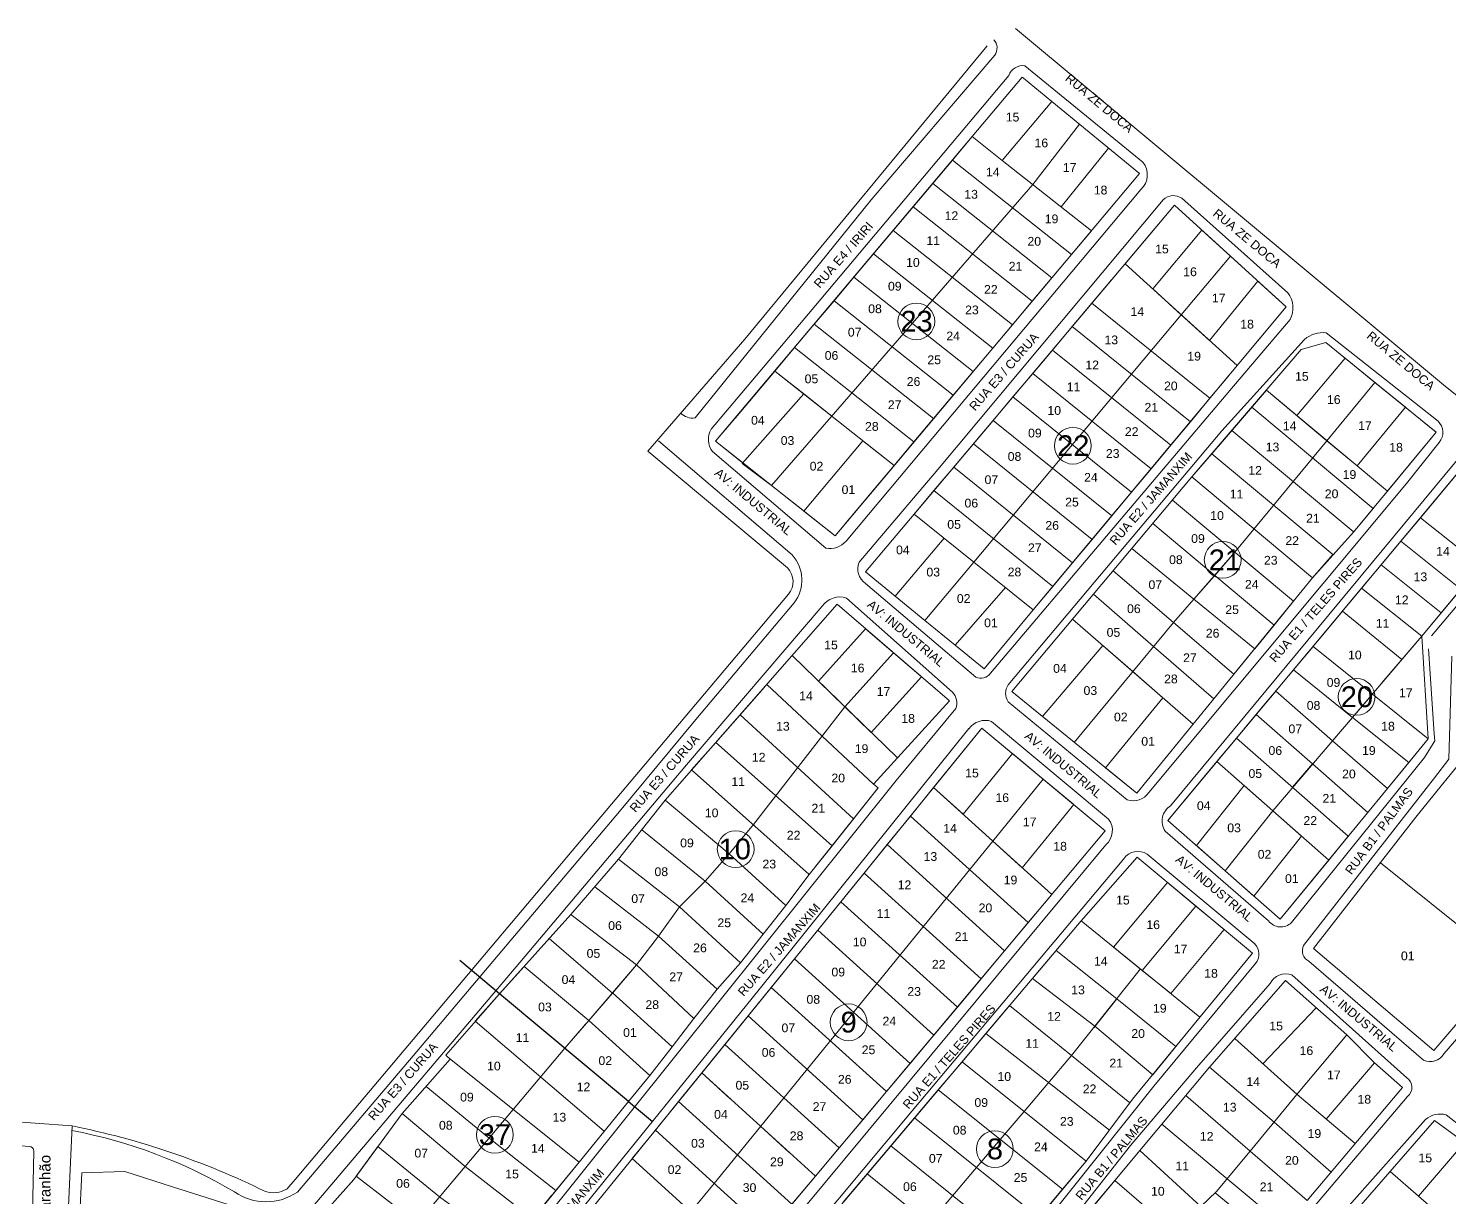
# Model space of a CAD drawing. Header units: metres. Extents: x 3808 to 8215, y 2374 to 6187.
# Drawn here: x 5423.2 to 5887, y 5805.2 to 6186.8 of the extents above; entities that cross this region are included whole.
import ezdxf

# ---------------------------------------------------------------- set-up
doc = ezdxf.new("R2010")
doc.units = ezdxf.units.M
doc.linetypes.add('CENTER', pattern=[2, 1.25, -0.25, 0.25, -0.25])
doc.linetypes.add('CONTINUO', pattern=[0])
for name, color, linetype in [('0 - Divisão rela', 7, 'CENTER'), ('0 - IPTU', 6, 'Continuous'), ('0 - Meio Fio', 32, 'Continuous'), ('Calçada', 8, 'Continuous'), ('Nome das Ruas', 7, 'Continuous'), ('q', 9, 'CONTINUO'), ('vista', 7, 'Continuous')]:
    doc.layers.add(name, color=color, linetype=linetype)
doc.styles.add('Arial', font='arial.ttf')
doc.styles.add('pedro', font='arial.ttf', dxfattribs={"height": 3})

msp = doc.modelspace()

# ---------------------------------------------------------------- linework, layer by layer
at = {"layer": '0 - Divisão rela', "linetype": 'Continuous', "lineweight": 5}
for p, q in [((5885.735, 6069.969), (5745.404, 6186.784)), ((5656.995, 6085.366), (5736.081, 6181.098)), ((5731.254, 6151.468), (5747.59, 6170.865)), ((5747.977, 6170.549), (5747.59, 6170.865)), ((5757.272, 6162.959), (5747.977, 6170.549)), ((5741.056, 6143.711), (5757.272, 6162.959)), ((5785.836, 6139.399), (5757.272, 6162.959)), ((5750.974, 6135.861), (5766.288, 6155.523)), ((5731.254, 6151.468), (5647.512, 6052.034)), ((5731.254, 6151.468), (5724.812, 6143.82)), ((5741.056, 6143.711), (5731.254, 6151.468)), ((5760.229, 6128.536), (5775.703, 6147.757)), ((5724.812, 6143.82), (5718.371, 6136.171)), ((5724.812, 6143.82), (5763.687, 6113.052)), ((5770.122, 6120.706), (5741.056, 6143.711)), ((5785.836, 6139.399), (5702.023, 6039.696)), ((5750.974, 6135.861), (5702.491, 6079.966)), ((5718.371, 6136.171), (5711.929, 6128.522)), ((5757.253, 6105.397), (5718.371, 6136.171)), ((5711.929, 6128.522), (5705.487, 6120.873)), ((5711.929, 6128.522), (5750.818, 6097.742)), ((5712.33, 6028.287), (5797.22, 6129.076)), ((5797.22, 6129.076), (5781.115, 6109.955)), ((5833.754, 6095.949), (5797.22, 6129.076)), ((5705.487, 6120.873), (5699.046, 6113.224)), ((5705.487, 6120.873), (5744.383, 6090.087)), ((5770.122, 6120.706), (5763.687, 6113.052)), ((5790.163, 6101.752), (5806.225, 6120.911)), ((5815.485, 6112.514), (5806.225, 6120.911)), ((5699.046, 6113.224), (5692.604, 6105.576)), ((5699.046, 6113.224), (5737.949, 6082.433)), ((5763.687, 6113.052), (5757.253, 6105.397)), ((5781.115, 6109.955), (5817.732, 6076.758)), ((5815.485, 6112.514), (5799.424, 6093.356)), ((5833.754, 6095.949), (5815.485, 6112.514)), ((5692.604, 6105.576), (5686.162, 6097.927)), ((5692.604, 6105.576), (5731.514, 6074.778)), ((5757.253, 6105.397), (5750.818, 6097.742)), ((5770.308, 6097.124), (5776.75, 6104.772)), ((5808.684, 6084.961), (5824.494, 6104.346)), ((5833.754, 6095.949), (5824.494, 6104.346)), ((5799.424, 6093.356), (5790.163, 6101.752)), ((5686.162, 6097.927), (5679.72, 6090.278)), ((5725.079, 6067.123), (5686.162, 6097.927)), ((5750.818, 6097.742), (5744.383, 6090.087)), ((5751.16, 5997.012), (5833.754, 6095.949)), ((5763.866, 6089.475), (5770.308, 6097.124)), ((5808.837, 6066.102), (5770.308, 6097.124)), ((5833.754, 6095.949), (5817.732, 6076.758)), ((5679.72, 6090.278), (5673.279, 6082.629)), ((5718.644, 6059.469), (5679.72, 6090.278)), ((5731.8, 6012.605), (5799.424, 6093.356)), ((5744.383, 6090.087), (5737.949, 6082.433)), ((5757.424, 6081.827), (5763.866, 6089.475)), ((5802.428, 6058.425), (5763.866, 6089.475)), ((5799.424, 6093.356), (5808.684, 6084.961)), ((5799.424, 6093.356), (5808.684, 6084.961)), ((5625.353, 6048.844), (5656.995, 6085.366)), ((5673.279, 6082.629), (5666.837, 6074.98)), ((5712.21, 6051.814), (5673.279, 6082.629)), ((5737.949, 6082.433), (5731.514, 6074.778)), ((5750.982, 6074.178), (5757.424, 6081.827)), ((5796.02, 6050.749), (5757.424, 6081.827)), ((5838.618, 6081.981), (5802.969, 6040.395)), ((5846.662, 6084.245), (5838.618, 6081.981)), ((5882.174, 6055.403), (5846.662, 6084.245)), ((5702.491, 6079.966), (5665.745, 6037.601)), ((5837.128, 6060.462), (5852.964, 6079.127)), ((5862.668, 6071.248), (5852.964, 6079.127)), ((5666.837, 6074.98), (5650.733, 6055.858)), ((5666.837, 6074.98), (5660.395, 6067.332)), ((5705.775, 6044.159), (5666.837, 6074.98)), ((5666.837, 6074.98), (5676.246, 6067.533)), ((5731.514, 6074.778), (5725.079, 6067.123)), ((5744.54, 6066.53), (5750.982, 6074.178)), ((5789.611, 6043.072), (5750.982, 6074.178)), ((5808.837, 6066.102), (5815.245, 6073.779)), ((5862.668, 6071.248), (5846.992, 6052.226)), ((5862.667, 6071.246), (5872.643, 6063.147)), ((5882.639, 6055.032), (5862.668, 6071.248)), ((5660.395, 6067.332), (5647.512, 6052.034)), ((5660.395, 6067.332), (5653.953, 6059.683)), ((5656.181, 6044.849), (5676.246, 6067.533)), ((5685.413, 6060.277), (5675.612, 6068.035)), ((5725.079, 6067.123), (5718.644, 6059.469)), ((5738.098, 6058.881), (5744.54, 6066.53)), ((5783.203, 6035.395), (5744.54, 6066.53)), ((5802.969, 6040.395), (5827.245, 6068.714)), ((5827.245, 6068.714), (5819.435, 6059.603)), ((5827.245, 6068.714), (5866.742, 6035.738)), ((5827.245, 6068.714), (5846.992, 6052.226)), ((6198.29, 5816.92), (5885.735, 6069.969)), ((5802.428, 6058.425), (5808.837, 6066.102)), ((5815.986, 6055.579), (5822.494, 6063.171)), ((5862.087, 6030.088), (5822.494, 6063.171)), ((5856.857, 6043.99), (5872.653, 6063.14)), ((5718.644, 6059.469), (5712.21, 6051.814)), ((5731.656, 6051.232), (5738.098, 6058.881)), ((5776.794, 6027.719), (5738.098, 6058.881)), ((5796.02, 6050.749), (5802.428, 6058.425)), ((5819.435, 6059.603), (5811.625, 6050.492)), ((5846.992, 6052.226), (5837.128, 6060.462)), ((5809.477, 6047.987), (5815.986, 6055.579)), ((5855.518, 6022.559), (5815.986, 6055.579)), ((5855.728, 6022.371), (5882.639, 6055.032)), ((5882.639, 6055.032), (5866.742, 6035.738)), ((5882.639, 6055.032), (5882.174, 6055.403)), ((5625.353, 6048.844), (5671.002, 6010.727)), ((5647.512, 6052.034), (5686.471, 6021.195)), ((5647.512, 6052.034), (5657.705, 6043.966)), ((5676.278, 6029.264), (5695.582, 6052.228)), ((5705.775, 6044.159), (5695.582, 6052.228)), ((5712.21, 6051.814), (5705.775, 6044.159)), ((5725.214, 6043.584), (5731.656, 6051.232)), ((5770.386, 6020.042), (5731.656, 6051.232)), ((5789.611, 6043.072), (5796.02, 6050.749)), ((5802.969, 6040.395), (5809.477, 6047.987)), ((5848.881, 6015.084), (5809.477, 6047.987)), ((5846.992, 6052.226), (5816.973, 6015.81)), ((5846.993, 6052.226), (5856.857, 6043.99)), ((5665.745, 6037.601), (5656.181, 6044.849)), ((5705.775, 6044.159), (5689.688, 6025.022)), ((5705.775, 6044.159), (5699.34, 6036.504)), ((5718.772, 6035.935), (5725.214, 6043.584)), ((5763.977, 6012.365), (5725.214, 6043.584)), ((5783.203, 6035.395), (5789.611, 6043.072)), ((5893.578, 6046.296), (5795.065, 5928.317)), ((5893.578, 6046.296), (5877.555, 6027.106)), ((5702.023, 6039.696), (5686.471, 6021.195)), ((5802.969, 6040.395), (5744.127, 5970.396)), ((5802.969, 6040.395), (5842.34, 6007.52)), ((5665.745, 6037.601), (5675.938, 6029.533)), ((5699.34, 6036.504), (5686.471, 6021.195)), ((5712.33, 6028.287), (5718.772, 6035.935)), ((5757.568, 6004.689), (5718.772, 6035.935)), ((5776.794, 6027.719), (5783.203, 6035.395)), ((5686.471, 6021.195), (5676.278, 6029.264)), ((5796.622, 6032.844), (5836.067, 5999.83)), ((5855.728, 6022.371), (5862.087, 6030.088)), ((5879.582, 5990.396), (5913.113, 6030.695)), ((5696.425, 6009.403), (5712.33, 6028.287)), ((5731.8, 6012.605), (5712.33, 6028.287)), ((5770.386, 6020.042), (5776.794, 6027.719)), ((5810.39, 6008.283), (5790.19, 6025.192)), ((5877.555, 6027.106), (5871.145, 6019.43)), ((5877.555, 6027.106), (5897.123, 6011.477)), ((5706.099, 6001.487), (5722.065, 6020.446)), ((5763.977, 6012.365), (5770.386, 6020.042)), ((5842.34, 6007.52), (5855.728, 6022.371)), ((5803.6, 6000.52), (5783.35, 6017.055)), ((5796.944, 5992.91), (5816.973, 6015.81)), ((5816.973, 6015.81), (5810.39, 6008.283)), ((5871.145, 6019.43), (5864.736, 6011.754)), ((5890.727, 6003.79), (5871.145, 6019.43)), ((5715.774, 5993.571), (5731.8, 6012.605)), ((5731.8, 6012.605), (5751.16, 5997.012)), ((5757.568, 6004.689), (5763.977, 6012.365)), ((5842.34, 6007.52), (5848.881, 6015.084)), ((5864.736, 6011.754), (5858.326, 6004.078)), ((5884.33, 5996.103), (5864.736, 6011.754)), ((5715.774, 5993.571), (5696.425, 6009.403)), ((5796.944, 5992.91), (5777.255, 6009.805)), ((5784.968, 5937.185), (5842.34, 6007.52)), ((5810.183, 6008.047), (5803.6, 6000.52)), ((5810.39, 6008.283), (5829.746, 5992.081)), ((5510.349, 5811.111), (5671.298, 6002.106)), ((5725.685, 5985.462), (5742.086, 6004.321)), ((5751.16, 5997.012), (5757.568, 6004.689)), ((5790.446, 5985.063), (5770.804, 6002.13)), ((5858.326, 6004.078), (5851.917, 5996.402)), ((5877.934, 5988.416), (5858.326, 6004.078)), ((5890.727, 6003.79), (5884.33, 5996.103)), ((5687.153, 5998.845), (5631.032, 5934.941)), ((5723.847, 5967.352), (5687.153, 5998.845)), ((5751.16, 5997.012), (5735.092, 5977.765)), ((5803.6, 6000.52), (5823.425, 5984.332)), ((5836.067, 5999.83), (5829.746, 5992.081)), ((5725.685, 5985.462), (5715.774, 5993.571)), ((5803.317, 5959.68), (5764.009, 5994.047)), ((5796.944, 5992.91), (5764.547, 5953.79)), ((5796.944, 5992.91), (5816.638, 5976.011)), ((5829.746, 5992.081), (5823.425, 5984.332)), ((5851.917, 5996.402), (5845.507, 5988.727)), ((5852.079, 5996.596), (5845.669, 5988.921)), ((5852.079, 5996.596), (5871.429, 5980.822)), ((5884.33, 5996.103), (5877.934, 5988.416)), ((5681.097, 5973.813), (5696.459, 5990.858)), ((5705.565, 5983.042), (5696.459, 5990.858)), ((5829.361, 5931.453), (5877.934, 5988.416)), ((5845.669, 5988.921), (5839.26, 5981.245)), ((5877.934, 5988.416), (5871.429, 5980.822)), ((5877.934, 5988.416), (5880.057, 5954.917)), ((5689.708, 5965.423), (5705.565, 5983.042)), ((5714.671, 5975.227), (5705.565, 5983.042)), ((5735.092, 5977.765), (5725.685, 5985.462)), ((5754.213, 5962.194), (5773.872, 5985.424)), ((5783.658, 5976.867), (5773.872, 5985.424)), ((5810.095, 5967.99), (5790.446, 5985.063)), ((5816.638, 5976.011), (5822.958, 5983.76)), ((5836.055, 5977.407), (5842.465, 5985.083)), ((5861.834, 5969.538), (5842.465, 5985.083)), ((5706.87, 5948.701), (5672.514, 5982.176)), ((5839.26, 5981.245), (5832.851, 5973.569)), ((5871.429, 5980.822), (5864.944, 5973.209)), ((5689.692, 5965.438), (5681.097, 5973.813)), ((5714.671, 5975.227), (5698.303, 5957.048)), ((5783.663, 5976.864), (5793.487, 5968.274)), ((5832.851, 5973.569), (5826.441, 5965.893)), ((5855.342, 5961.931), (5836.055, 5977.407)), ((5655.509, 5962.813), (5663.428, 5971.83)), ((5682.28, 5955.828), (5664.214, 5972.725)), ((5744.127, 5970.396), (5784.968, 5937.185)), ((5744.127, 5970.396), (5754.213, 5962.194)), ((5823.907, 5962.858), (5830.316, 5970.534)), ((5830.316, 5970.534), (5848.858, 5954.318)), ((5855.342, 5961.931), (5861.834, 5969.538)), ((5880.057, 5954.917), (5861.834, 5969.538)), ((5689.708, 5965.423), (5659.914, 5926.939)), ((5698.303, 5957.048), (5689.708, 5965.423)), ((5723.847, 5967.352), (5699.066, 5940.127)), ((5793.487, 5968.274), (5774.765, 5945.481)), ((5826.441, 5965.893), (5820.032, 5958.217)), ((5647.591, 5953.796), (5655.509, 5962.813)), ((5655.509, 5962.813), (5692.516, 5928.835)), ((5817.498, 5955.182), (5823.907, 5962.858)), ((5823.907, 5962.858), (5842.243, 5946.751)), ((5848.858, 5954.318), (5855.342, 5961.931)), ((5855.342, 5961.931), (5873.716, 5947.188)), ((5734.414, 5958.439), (5581.627, 5770.366)), ((5699.066, 5940.127), (5682.28, 5955.828)), ((5734.414, 5958.439), (5718.65, 5939.035)), ((5774.687, 5924.934), (5734.414, 5958.439)), ((5734.414, 5958.439), (5754.401, 5941.811)), ((5811.088, 5947.506), (5817.498, 5955.182)), ((5853.977, 5923.131), (5817.498, 5955.182)), ((5866.737, 5938.682), (5880.057, 5954.917)), ((5639.673, 5944.78), (5647.591, 5953.796)), ((5685.512, 5920.06), (5647.591, 5953.796)), ((5848.858, 5954.318), (5866.737, 5938.682)), ((5728.298, 5930.321), (5744.408, 5950.125)), ((5754.401, 5941.811), (5744.408, 5950.125)), ((5795.065, 5928.317), (5811.088, 5947.506)), ((5811.088, 5947.506), (5847.634, 5915.4)), ((5831.776, 5896.073), (5874.251, 5947.841)), ((5835.737, 5939.156), (5842.243, 5946.751)), ((5842.243, 5946.751), (5860.324, 5930.867)), ((5884.291, 5939.582), (5890.594, 5947.345)), ((5678.026, 5910.681), (5639.673, 5944.78)), ((5754.401, 5941.811), (5737.954, 5921.6)), ((5754.401, 5941.811), (5764.395, 5933.497)), ((5784.968, 5937.185), (5774.765, 5945.481)), ((5700.556, 5938.909), (5678.026, 5910.681)), ((5692.998, 5929.439), (5700.483, 5938.818)), ((5699.066, 5940.127), (5700.556, 5938.909)), ((5718.65, 5939.035), (5711.084, 5929.721)), ((5718.65, 5939.035), (5757.257, 5904.165)), ((5718.65, 5939.035), (5728.298, 5930.321)), ((5819.97, 5939.703), (5804.414, 5920.105)), ((5829.361, 5931.453), (5819.97, 5939.703)), ((5875.99, 5929.36), (5884.291, 5939.582)), ((5631.032, 5934.941), (5615.868, 5915.645)), ((5631.032, 5934.941), (5651.98, 5917.4)), ((5764.395, 5933.497), (5747.601, 5912.886)), ((5685.512, 5920.06), (5692.998, 5929.439)), ((5711.084, 5929.721), (5703.518, 5920.407)), ((5711.084, 5929.721), (5749.543, 5894.973)), ((5795.065, 5928.317), (5831.776, 5896.073)), ((5829.361, 5931.453), (5813.805, 5911.856)), ((5829.361, 5931.453), (5838.752, 5923.203)), ((5842.643, 5886.528), (5875.99, 5929.36)), ((5623.45, 5925.293), (5644.134, 5908.478)), ((5628.378, 5750.592), (5774.687, 5924.934)), ((5659.914, 5926.939), (5651.98, 5917.4)), ((5823.197, 5903.607), (5838.752, 5923.203)), ((5847.634, 5915.4), (5853.977, 5923.131)), ((5737.954, 5921.6), (5647.032, 5809.874)), ((5678.026, 5910.681), (5685.512, 5920.06)), ((5703.518, 5920.407), (5695.951, 5911.093)), ((5741.829, 5885.781), (5703.518, 5920.407)), ((5737.954, 5921.6), (5747.601, 5912.886)), ((5813.805, 5911.856), (5804.414, 5920.105)), ((5615.868, 5915.645), (5600.277, 5897.665)), ((5635.768, 5900.133), (5615.868, 5915.645)), ((5651.98, 5917.4), (5644.134, 5908.478)), ((5651.98, 5917.4), (5670.416, 5900.511)), ((5785.045, 5916.317), (5766.804, 5895.542)), ((5822.69, 5884.998), (5785.045, 5916.317)), ((5831.776, 5896.073), (5847.634, 5915.4)), ((5905.801, 5881.246), (5864.432, 5914.514)), ((5678.026, 5910.681), (5670.416, 5900.511)), ((5695.951, 5911.093), (5688.385, 5901.779)), ((5695.951, 5911.093), (5734.115, 5876.589)), ((5813.805, 5911.856), (5823.197, 5903.607)), ((5608.073, 5906.655), (5628.877, 5890.495)), ((5644.134, 5908.478), (5635.768, 5900.133)), ((5644.134, 5908.478), (5663.041, 5891.211)), ((5757.257, 5904.165), (5749.543, 5894.973)), ((5777.405, 5886.949), (5794.981, 5908.051)), ((5794.981, 5908.051), (5804.206, 5900.376)), ((5881.859, 5853.239), (5926.264, 5905.184)), ((5635.768, 5900.133), (5628.877, 5890.495)), ((5655.644, 5881.881), (5635.768, 5900.133)), ((5670.416, 5900.511), (5663.041, 5891.211)), ((5688.385, 5901.779), (5680.818, 5892.466)), ((5688.385, 5901.779), (5726.401, 5867.397)), ((5804.206, 5900.376), (5786.727, 5879.393)), ((5804.206, 5900.376), (5813.431, 5892.701)), ((5600.277, 5897.665), (5577.031, 5871.748)), ((5621.642, 5881.144), (5600.277, 5897.665)), ((5766.804, 5895.542), (5651.888, 5759.676)), ((5749.543, 5894.973), (5741.829, 5885.781)), ((5766.804, 5895.542), (5805.564, 5864.125)), ((5628.877, 5890.495), (5621.642, 5881.144)), ((5628.877, 5890.495), (5647.992, 5873.195)), ((5663.041, 5891.211), (5655.644, 5881.881)), ((5680.818, 5892.466), (5673.252, 5883.152)), ((5680.818, 5892.466), (5718.687, 5858.205)), ((5813.431, 5892.701), (5796.049, 5871.837)), ((5613.892, 5871.927), (5593.192, 5889.766)), ((5741.829, 5885.781), (5734.115, 5876.589)), ((5758.646, 5885.897), (5750.897, 5876.734)), ((5778.399, 5870.063), (5758.646, 5885.897)), ((5777.405, 5886.949), (5786.727, 5879.393)), ((5881.859, 5853.239), (5842.643, 5886.528)), ((5621.642, 5881.144), (5606.166, 5863.022)), ((5621.642, 5881.144), (5613.892, 5871.927)), ((5640.429, 5863.674), (5621.642, 5881.144)), ((5655.644, 5881.881), (5647.992, 5873.195)), ((5673.252, 5883.152), (5665.685, 5873.838)), ((5673.252, 5883.152), (5710.973, 5849.012)), ((5783.573, 5837.322), (5822.69, 5884.998)), ((5585.044, 5880.681), (5577.031, 5871.748)), ((5606.166, 5863.022), (5585.044, 5880.681)), ((5734.115, 5876.589), (5726.401, 5867.397)), ((5750.897, 5876.734), (5771.308, 5861.162)), ((5786.184, 5879.833), (5763.655, 5851.557)), ((5786.727, 5879.393), (5796.049, 5871.837)), ((5577.031, 5871.748), (5559.427, 5851.722)), ((5577.031, 5871.748), (5569.019, 5862.815)), ((5598.302, 5853.958), (5577.031, 5871.748)), ((5613.892, 5871.927), (5606.166, 5863.022)), ((5633.288, 5854.438), (5613.904, 5872.083)), ((5647.992, 5873.195), (5640.429, 5863.674)), ((5665.685, 5873.838), (5658.119, 5864.524)), ((5665.685, 5873.838), (5703.259, 5839.82)), ((5833.457, 5876.041), (5808.725, 5847.809)), ((5853.549, 5858.371), (5833.457, 5876.041)), ((5726.401, 5867.397), (5718.687, 5858.205)), ((5743.432, 5867.909), (5735.683, 5858.746)), ((5763.655, 5851.557), (5743.432, 5867.909)), ((5778.399, 5870.063), (5770.922, 5860.678)), ((5778.399, 5870.063), (5797.725, 5854.571)), ((5826.114, 5848.904), (5843.503, 5867.206)), ((5611.179, 5826.899), (5569.019, 5862.815)), ((5606.166, 5863.022), (5598.302, 5853.958)), ((5606.166, 5863.022), (5598.302, 5853.958)), ((5606.166, 5863.022), (5626.056, 5845.085)), ((5640.429, 5863.674), (5633.288, 5854.438)), ((5658.119, 5864.524), (5650.553, 5855.21)), ((5695.545, 5830.628), (5658.119, 5864.524)), ((5598.302, 5853.958), (5605.099, 5861.792)), ((5718.687, 5858.205), (5710.973, 5849.012)), ((5735.683, 5858.746), (5727.933, 5849.584)), ((5727.933, 5849.584), (5735.683, 5858.746)), ((5735.683, 5858.746), (5776.009, 5827.221)), ((5790.139, 5845.274), (5771.308, 5861.162)), ((5853.549, 5858.371), (5837.65, 5839.362)), ((5862.501, 5849.222), (5853.549, 5858.371)), ((5598.302, 5853.958), (5565.82, 5815.392)), ((5598.302, 5853.958), (5619.091, 5836.571)), ((5633.288, 5854.438), (5626.056, 5845.085)), ((5650.553, 5855.21), (5642.986, 5845.896)), ((5650.553, 5855.21), (5687.831, 5821.436)), ((5797.725, 5854.571), (5790.139, 5845.274)), ((5816.93, 5857.174), (5837.248, 5838.878)), ((5560.875, 5850.415), (5545.177, 5832.652)), ((5559.427, 5851.722), (5560.875, 5850.415)), ((5602.935, 5816.821), (5560.151, 5851.069)), ((5710.973, 5849.012), (5703.259, 5839.82)), ((5727.933, 5849.584), (5720.184, 5840.422)), ((5768.445, 5817.119), (5727.933, 5849.584)), ((5763.655, 5851.557), (5748.189, 5833.352)), ((5763.655, 5851.557), (5782.701, 5836.158)), ((5862.501, 5849.222), (5846.756, 5830.871)), ((5871.648, 5841.121), (5862.501, 5849.222)), ((5626.056, 5845.085), (5619.091, 5836.571)), ((5642.986, 5845.896), (5627.223, 5826.492)), ((5642.986, 5845.896), (5635.42, 5836.582)), ((5642.986, 5845.896), (5635.42, 5836.582)), ((5680.117, 5812.244), (5642.986, 5845.896)), ((5642.986, 5845.896), (5652.248, 5837.502)), ((5808.725, 5847.809), (5785.96, 5820.599)), ((5808.725, 5847.809), (5829.777, 5829.882)), ((5553.026, 5841.533), (5573.614, 5824.646)), ((5703.259, 5839.82), (5695.545, 5830.628)), ((5720.184, 5840.422), (5712.434, 5831.26)), ((5720.184, 5840.422), (5712.434, 5831.26)), ((5760.683, 5807.968), (5720.184, 5840.422)), ((5837.65, 5839.362), (5821.903, 5820.402)), ((5871.648, 5841.121), (5840.578, 5804.25)), ((5619.091, 5836.571), (5602.935, 5816.821)), ((5619.091, 5836.571), (5602.935, 5816.821)), ((5635.42, 5836.582), (5627.853, 5827.268)), ((5635.42, 5836.582), (5672.403, 5803.052)), ((5783.573, 5837.322), (5768.445, 5817.119)), ((5821.903, 5820.402), (5800.955, 5838.521)), ((5837.248, 5838.878), (5856.264, 5822.865)), ((5529.391, 5811.146), (5545.177, 5832.652)), ((5545.177, 5832.652), (5565.82, 5815.392)), ((5695.545, 5830.628), (5687.831, 5821.436)), ((5712.434, 5831.26), (5704.685, 5822.098)), ((5712.434, 5831.26), (5704.685, 5822.098)), ((5752.993, 5798.755), (5712.434, 5831.26)), ((5748.189, 5833.352), (5740.419, 5824.206)), ((5848.434, 5813.573), (5829.777, 5829.882)), ((5882.11, 5830.354), (5850.97, 5794.623)), ((5901.7, 5816.024), (5882.11, 5830.354)), ((5627.853, 5827.268), (5620.287, 5817.954)), ((5664.689, 5793.86), (5627.853, 5827.268)), ((5662.186, 5828.496), (5671.448, 5820.101)), ((5814.421, 5811.392), (5793.153, 5829.196)), ((5537.284, 5821.899), (5530.183, 5812.225)), ((5537.284, 5821.899), (5557.431, 5805.432)), ((5595.337, 5807.533), (5573.614, 5824.646)), ((5687.831, 5821.436), (5680.117, 5812.244)), ((5704.685, 5822.098), (5696.935, 5812.935)), ((5704.685, 5822.098), (5696.935, 5812.935)), ((5740.419, 5824.206), (5701.568, 5778.473)), ((5745.304, 5789.543), (5704.685, 5822.098)), ((5785.96, 5820.599), (5762.401, 5792.369)), ((5785.96, 5820.599), (5805.866, 5802.298)), ((5876.883, 5805.684), (5891.905, 5823.189)), ((5602.935, 5816.821), (5571.085, 5777.886)), ((5602.935, 5816.821), (5595.337, 5807.533)), ((5656.975, 5784.668), (5620.287, 5817.954)), ((5768.445, 5817.119), (5698.981, 5734.045)), ((5768.445, 5817.119), (5760.683, 5807.968)), ((5821.903, 5820.402), (5810.947, 5807.209)), ((5840.578, 5804.25), (5821.903, 5820.402)), ((5440.73, 5813.351), (5439.9, 5797.601)), ((5454.745, 5813.706), (5440.73, 5813.351)), ((5470.316, 5808.78), (5454.745, 5813.706)), ((5529.391, 5811.146), (5490.226, 5766.963)), ((5530.183, 5812.225), (5572.543, 5779.668)), ((5565.82, 5815.392), (5550.197, 5796.843)), ((5587.739, 5798.245), (5565.82, 5815.392)), ((5680.117, 5812.244), (5664.046, 5793.094)), ((5680.117, 5812.244), (5672.403, 5803.052)), ((5680.117, 5812.244), (5672.403, 5803.052)), ((5696.935, 5812.935), (5689.186, 5803.773)), ((5737.614, 5780.33), (5696.935, 5812.935)), ((5833.486, 5795.432), (5814.421, 5811.392)), ((5886.165, 5797.664), (5867.6, 5813.704)), ((5488.481, 5802.946), (5470.316, 5808.78)), ((5510.349, 5811.111), (5507.538, 5808.028)), ((5595.337, 5807.533), (5587.739, 5798.245)), ((5647.032, 5809.874), (5639.455, 5800.564)), ((5760.683, 5807.968), (5752.993, 5798.755)), ((5777.807, 5810.83), (5770.118, 5801.617)), ((5797.899, 5793.559), (5777.807, 5810.83)), ((5810.947, 5807.209), (5805.866, 5802.298)), ((5829.899, 5790.971), (5810.523, 5806.8)), ((5580.141, 5788.957), (5557.431, 5805.432)), ((5586.281, 5796.463), (5593.879, 5805.751))]:
    msp.add_line(p, q, dxfattribs=at)
for centre, radius, start, end in [((5666.273, 6006.249), 6.513, 320.49213, 43.43389), ((5387.93, 5578.708), 254.755, 63.75945, 78.78273), ((5503.138, 5815.417), 8.6, 252.61555, 300.7723)]:
    msp.add_arc(centre, radius, start, end, dxfattribs=at)
at = {"layer": '0 - IPTU'}
for p, q in [((5577.031, 5871.748), (5564.055, 5882.601)), ((5619.091, 5836.571), (5577.031, 5871.748)), ((5619.091, 5836.571), (5626.873, 5830.063))]:
    msp.add_line(p, q, dxfattribs=at)
at = {"layer": '0 - Meio Fio', "linetype": 'Continuous', "lineweight": 5}
for p, q in [((5698.315, 6130.801), (5738.611, 6178.037)), ((5748.394, 6174.607), (5786.97, 6143.094)), ((5743.175, 6171.433), (5677.823, 6093.67)), ((5728.861, 6065.665), (5786.29, 6134.251)), ((5834.296, 6100.499), (5799.628, 6131.337)), ((5640.863, 6059.678), (5698.315, 6130.801)), ((5793.589, 6130.89), (5720.005, 6042.846)), ((5677.823, 6093.67), (5646.074, 6056.004)), ((5815.275, 6068.648), (5834.967, 6091.784)), ((5812.738, 6055.42), (5839.728, 6085.305)), ((5846.711, 6087.494), (5883.268, 6058.629)), ((5737.218, 5976.358), (5815.275, 6068.648)), ((5690.058, 6019.415), (5728.861, 6065.665)), ((5771.094, 6005.959), (5812.738, 6055.42)), ((5628.851, 6052.187), (5672.457, 6014.941)), ((5646.475, 6048.7), (5683.477, 6017.148)), ((5883.68, 6051.652), (5873, 6038.246)), ((5889.244, 6045.68), (5795.953, 5933.13)), ((5720.005, 6042.846), (5694.394, 6012.595)), ((5873, 6038.246), (5788.876, 5937.44)), ((5881.175, 5988.522), (5914.006, 6027.712)), ((5743.026, 5972.58), (5771.094, 6005.959)), ((5696.408, 6005.663), (5732.444, 5975.026)), ((5682.302, 5998.205), (5638.052, 5946.478)), ((5641.016, 5961.305), (5673.135, 5999.365)), ((5724.783, 5970.131), (5690.267, 6000.858)), ((5882.01, 5956.573), (5880.13, 5984.345)), ((5886.833, 5948.325), (5887.752, 5981.922)), ((5706.419, 5941.393), (5725.889, 5964.825)), ((5743, 5967.046), (5781.852, 5935.027)), ((5616.164, 5931.282), (5641.016, 5961.305)), ((5775.707, 5928.767), (5737.555, 5960.642)), ((5730.188, 5958.261), (5661.72, 5873.185)), ((5882.163, 5954.318), (5882.01, 5956.573)), ((5878.876, 5948.847), (5882.163, 5954.318)), ((5638.052, 5946.478), (5583.623, 5881.929)), ((5835.404, 5894.974), (5878.876, 5948.847)), ((5882.09, 5942.248), (5886.833, 5948.325)), ((5634.04, 5851.092), (5706.419, 5941.393)), ((5839.379, 5887.524), (5882.09, 5942.248)), ((5548.818, 5851.513), (5616.164, 5931.282)), ((5827.955, 5895.566), (5794.184, 5924.843)), ((5949.152, 5926.656), (5885.15, 5852.16)), ((5675.703, 5801.159), (5774.841, 5920.324)), ((5780.679, 5915.799), (5711.597, 5833.53)), ((5788.379, 5917.295), (5823.454, 5888.02)), ((5583.623, 5881.929), (5485.676, 5766.495)), ((5790.497, 5841.578), (5823.667, 5881.609)), ((5878.562, 5850.103), (5841.097, 5882.394)), ((5835.562, 5877.908), (5873.089, 5844.355)), ((5661.72, 5873.185), (5566.486, 5755.338)), ((5804.438, 5847.576), (5828.444, 5875.08)), ((5511.087, 5807.043), (5548.818, 5851.513)), ((5585.105, 5789.941), (5634.04, 5851.092)), ((5782.883, 5822.18), (5804.438, 5847.576)), ((5736.793, 5774.354), (5790.497, 5841.578)), ((5873.319, 5838.263), (5831.692, 5789.167)), ((5711.597, 5833.53), (5589.033, 5687.006)), ((5879.159, 5830.751), (5854.222, 5802.627)), ((5922.053, 5803.515), (5885.961, 5832.261)), ((5745.242, 5774.545), (5782.883, 5822.18))]:
    msp.add_line(p, q, dxfattribs=at)
for centre, radius, start, end in [((5735.349, 6180.344), 3.996, 324.72638, 43.04101), ((5747.778, 6169.742), 4.904, 82.78155, 159.8296), ((5781.956, 6139.032), 6.453, 312.19315, 39.00511), ((5796.876, 6127.499), 4.723, 54.35814, 134.1051), ((5827.892, 6095.623), 8.049, 331.51316, 37.28702), ((5845.865, 6077.96), 9.571, 84.92892, 129.88081), ((5640.026, 6065.1), 5.486, 224.43897, 278.7755), ((5879.565, 6054.911), 5.248, 321.62778, 45.11828), ((5651.577, 6052.643), 6.448, 148.57938, 217.70012), ((5684.718, 6024.231), 7.191, 260.06391, 317.95273), ((5663.715, 6006.758), 11.974, 321.87349, 43.10749), ((5699.601, 6010.349), 5.671, 156.66623, 235.73405), ((5687.991, 5994.408), 6.84, 70.56458, 146.27548), ((5733.959, 5978.817), 4.082, 248.21772, 322.96723), ((5721.305, 5966.637), 4.929, 338.42893, 45.12579), ((5746.842, 5969.795), 4.725, 143.88445, 215.57843), ((5735.512, 5954.375), 6.591, 71.94897, 143.87621), ((5783.815, 5940.744), 6.044, 251.04801, 326.86138), ((5799.211, 5928.102), 5.991, 122.95152, 212.95514), ((5770.837, 5925.001), 6.156, 310.56541, 37.71258), ((5785.304, 5912.556), 5.649, 57.01847, 144.96347), ((5831.934, 5898.471), 4.926, 216.13114, 314.77817), ((5820.086, 5884.699), 4.73, 319.2147, 44.60223), ((5842.784, 5885.811), 3.811, 153.29017, 243.72211), ((5833.593, 5872.491), 5.764, 70.03096, 153.31093), ((5880.77, 5854.608), 5.017, 243.88321, 330.79582), ((5870.973, 5841.225), 3.778, 308.3725, 55.94464), ((5884.043, 5824.824), 7.68, 75.5448, 129.48846), ((5500.809, 5822.042), 18.183, 235.34451, 304.42183)]:
    msp.add_arc(centre, radius, start, end, dxfattribs=at)
at = {"layer": '0 - Meio Fio', "lineweight": 5}
msp.add_arc((5407.641, 5667.963), 161.912, 59.23217, 79.40185, dxfattribs=at)
at = {"layer": 'Calçada', "linetype": 'Continuous', "lineweight": 5}
for p, q in [((5239.037, 5834.282), (5423.618, 5821.955)), ((5425.018, 5820.429), (5424.418, 5789.922))]:
    msp.add_line(p, q, dxfattribs=at)
msp.add_arc((5423.518, 5820.458), 1.5, 358.87333, 86.17911, dxfattribs=at)
at = {"layer": 'q', "linetype": 'Continuous', "lineweight": 5}
msp.add_line((5230.791, 5843.714), (5437.488, 5828.597), dxfattribs=at)
at = {"layer": 'q', "lineweight": 5}
msp.add_line((5437.488, 5828.597), (5428.372, 5629.504), dxfattribs=at)
at = {"layer": 'vista', "lineweight": 5}
for centre in [(5713.008, 6091.174), (5764.104, 6050.604), (5812.983, 6013.354), (5856.702, 5968.617), (5654.057, 5918.939), (5690.916, 5862.427), (5575.476, 5825.732), (5738.649, 5821.059)]:
    msp.add_circle(centre, 6, dxfattribs=at)

# ---------------------------------------------------------------- texts
at = {"layer": 'Nome das Ruas', "lineweight": 5, "style": 'Arial'}
msp.add_text('Av. Maranhão', height=3.55, rotation=90, dxfattribs=at).set_placement((5430.447, 5788.304, 165.916))
at = {"layer": 'vista', "lineweight": 5, "style": 'pedro'}
for s, height, rotation, p in [('RUA ZE DOCA', 2.86398, 320.16905, (5761.338, 6170.061)), ('RUA ZE DOCA', 2.86398, 320.16905, (5809.551, 6125.954)), ('RUA E4 / IRIRI', 2.86398, 48.92602, (5681.465, 6101.808)), ('23', 6.7786, 360, (5707.82, 6087.848)), ('RUA E3 / CURUA', 2.86398, 48.92602, (5732.163, 6061.749)), ('RUA ZE DOCA', 2.86398, 320.16905, (5859.73, 6086.002)), ('22', 6.7786, 360, (5758.951, 6047.218)), ('RUA E2 / JAMANXIM', 2.86398, 48.92602, (5777.989, 6017.914)), ('AV: INDUSTRIAL', 2.86398, 320.16905, (5646.912, 6041.271)), ('21', 6.7786, 360, (5808.449, 6009.968)), ('RUA E1 / TELES PIRES', 2.86398, 48.92602, (5830.125, 5979.622)), ('AV: INDUSTRIAL', 2.86398, 320.16905, (5696.712, 5998.313)), ('20', 6.7786, 360, (5851.526, 5965.289)), ('RUA E3 / CURUA', 2.86398, 48.92602, (5621.375, 5930.664)), ('AV: INDUSTRIAL', 2.86398, 320.16905, (5748.096, 5955.412)), ('RUA B1 / PALMAS', 2.86398, 53.41286, (5854.998, 5910.379)), ('10', 6.7786, 360, (5648.504, 5915.61)), ('AV: INDUSTRIAL', 2.86398, 320.16905, (5797.33, 5915.102)), ('RUA E2 / JAMANXIM', 2.86398, 48.92602, (5656.664, 5870.687)), ('AV: INDUSTRIAL', 2.86398, 320.16905, (5844.471, 5872.765)), ('RUA E1 / TELES PIRES', 2.86398, 48.92602, (5710.472, 5833.897)), ('9', 6.779, 360, (5688.297, 5859.099)), ('RUA E3 / CURUA', 2.86398, 48.92602, (5536.008, 5830.129)), ('RUA B1 / PALMAS', 2.86398, 50.24349, (5766.93, 5804.126)), ('37', 6.7786, 360, (5570.228, 5822.406)), ('8', 6.779, 360, (5736.035, 5817.731)), ('RUA E2 / JAMANXIM', 2.86398, 48.92602, (5586.135, 5784.071))]:
    msp.add_text(s, height=height, rotation=rotation, dxfattribs=at).set_placement(p)
for s, p in [('15', (5742.194, 6156.417)), ('16', (5751.577, 6147.979)), ('14', (5735.732, 6138.476)), ('17', (5760.831, 6139.979)), ('13', (5728.668, 6131.22)), ('18', (5770.908, 6132.592)), ('12', (5722.252, 6124.223)), ('19', (5754.91, 6123.194)), ('11', (5716.273, 6116.077)), ('20', (5749.268, 6115.88)), ('15', (5790.938, 6113.37)), ('10', (5709.661, 6108.962)), ('21', (5743.149, 6107.729)), ('16', (5800.108, 6105.929)), ('09', (5703.749, 6101.219)), ('22', (5735.102, 6100.184)), ('17', (5809.468, 6097.357)), ('08', (5697.301, 6093.857)), ('23', (5728.928, 6093.476)), ('14', (5782.903, 6092.932)), ('18', (5818.725, 6088.834)), ('07', (5690.661, 6086.214)), ('24', (5722.8, 6084.975)), ('13', (5774.4, 6083.694)), ('06', (5683.105, 6078.632)), ('19', (5801.443, 6078.385)), ('25', (5716.615, 6077.21)), ('12', (5768.175, 6075.523)), ('05', (5676.552, 6070.99)), ('26', (5709.879, 6070.119)), ('11', (5762.096, 6068.384)), ('20', (5793.838, 6068.678)), ('15', (5836.6, 6071.797)), ('16', (5847.012, 6064.24)), ('27', (5703.71, 6062.537)), ('10', (5755.785, 6060.665)), ('21', (5787.47, 6061.696)), ('04', (5659.073, 6057.469)), ('28', (5696.261, 6055.47)), ('14', (5832.63, 6055.65)), ('17', (5857.176, 6055.713)), ('03', (5668.747, 6050.865)), ('09', (5749.464, 6053.302)), ('22', (5781.054, 6053.768)), ('08', (5742.821, 6045.66)), ('23', (5774.871, 6046.629)), ('13', (5827.018, 6048.755)), ('18', (5867.336, 6048.653)), ('02', (5678.206, 6042.489)), ('12', (5821.344, 6041.118)), ('07', (5735.267, 6038.078)), ('24', (5767.751, 6038.838)), ('19', (5852.136, 6039.768)), ('01', (5688.62, 6034.823)), ('11', (5815.266, 6033.376)), ('20', (5846.305, 6033.483)), ('06', (5728.727, 6030.436)), ('25', (5761.582, 6030.773)), ('10', (5808.92, 6026.391)), ('05', (5723.105, 6023.487)), ('26', (5755.115, 6023.168)), ('21', (5840.209, 6025.512)), ('09', (5802.698, 6018.868)), ('22', (5833.44, 6018.195)), ('04', (5706.387, 6015.153)), ('27', (5749.446, 6015.863)), ('14', (5882.663, 6014.724)), ('03', (5716.301, 6007.933)), ('28', (5742.805, 6007.96)), ('08', (5795.491, 6011.971)), ('23', (5826.45, 6011.783)), ('07', (5788.776, 6003.816)), ('24', (5820.246, 6003.928)), ('13', (5875.288, 6006.396)), ('02', (5726.236, 5999.296)), ('12', (5869.209, 5998.867)), ('06', (5781.767, 5995.983)), ('25', (5813.831, 5995.667)), ('01', (5735.142, 5991.367)), ('11', (5862.95, 5991.185)), ('05', (5775.114, 5988.242)), ('26', (5807.48, 5987.979)), ('15', (5682.945, 5984.15)), ('27', (5800.08, 5979.971)), ('10', (5853.893, 5980.873)), ('16', (5691.642, 5976.622)), ('04', (5757.66, 5976.491)), ('28', (5793.862, 5973.047)), ('09', (5846.928, 5971.916)), ('14', (5674.784, 5967.531)), ('17', (5700.07, 5968.942)), ('03', (5767.574, 5969.271)), ('17', (5870.522, 5968.532)), ('08', (5840.41, 5964.412)), ('13', (5667.244, 5957.604)), ('18', (5708.113, 5960.162)), ('02', (5777.508, 5960.634)), ('07', (5834.455, 5956.766)), ('18', (5864.701, 5957.639)), ('01', (5786.414, 5952.705)), ('12', (5659.337, 5947.499)), ('19', (5692.913, 5950.301)), ('06', (5827.938, 5949.687)), ('19', (5858.457, 5949.698)), ('11', (5652.647, 5939.533)), ('20', (5685.289, 5940.732)), ('15', (5728.95, 5942.352)), ('05', (5821.407, 5942.183)), ('20', (5851.954, 5942.042)), ('16', (5738.824, 5934.315)), ('21', (5845.555, 5934.077)), ('10', (5643.994, 5929.344)), ('21', (5678.792, 5930.882)), ('04', (5804.567, 5931.68)), ('14', (5721.788, 5924.317)), ('17', (5747.776, 5926.394)), ('03', (5814.481, 5924.461)), ('22', (5839.334, 5926.846)), ('22', (5670.739, 5922.078)), ('09', (5635.942, 5919.539)), ('13', (5715.373, 5915.122)), ('18', (5757.706, 5918.451)), ('02', (5824.415, 5915.823)), ('23', (5662.804, 5912.644)), ('08', (5627.56, 5910.143)), ('12', (5706.927, 5905.876)), ('19', (5741.511, 5907.438)), ('01', (5833.321, 5907.894)), ('07', (5619.989, 5901.369)), ('24', (5655.653, 5901.626)), ('11', (5700.059, 5896.497)), ('20', (5733.346, 5898.345)), ('15', (5778.194, 5900.884)), ('06', (5612.454, 5892.564)), ('25', (5648.102, 5893.484)), ('16', (5788.069, 5892.847)), ('10', (5692.288, 5887.22)), ('21', (5725.542, 5888.972)), ('05', (5605.413, 5883.479)), ('26', (5640.192, 5885.291)), ('17', (5797.021, 5884.925)), ('01', (5871.153, 5882.683)), ('22', (5718.075, 5879.924)), ('14', (5770.987, 5880.968)), ('04', (5597.251, 5874.926)), ('27', (5632.401, 5875.824)), ('09', (5685.303, 5877.402)), ('18', (5806.951, 5876.983)), ('23', (5710.079, 5871.075)), ('13', (5763.557, 5871.571)), ('03', (5589.582, 5865.995)), ('28', (5624.602, 5866.764)), ('08', (5677.158, 5868.489)), ('19', (5790.235, 5865.576)), ('24', (5701.974, 5861.403)), ('12', (5755.746, 5862.925)), ('15', (5828.207, 5859.792)), ('11', (5582.267, 5856.008)), ('01', (5617.326, 5857.672)), ('07', (5669.015, 5859.188)), ('20', (5783.172, 5857.35)), ('06', (5662.552, 5851.179)), ('25', (5695.185, 5852.037)), ('11', (5748.584, 5854.104)), ('16', (5838.081, 5851.756)), ('10', (5572.924, 5846.731)), ('02', (5609.275, 5848.485)), ('21', (5776.015, 5847.696)), ('26', (5687.422, 5842.391)), ('10', (5739.483, 5843.302)), ('14', (5820.703, 5841.628)), ('17', (5847.034, 5843.834)), ('09', (5564.122, 5836.593)), ('12', (5602.163, 5839.923)), ('05', (5654.006, 5840.457)), ('22', (5767.32, 5839.27)), ('27', (5679.182, 5833.491)), ('09', (5731.958, 5834.824)), ('13', (5813.069, 5833.297)), ('18', (5856.963, 5835.892)), ('08', (5557.222, 5827.402)), ('13', (5594.301, 5830.024)), ('04', (5647.011, 5830.954)), ('23', (5759.875, 5828.662)), ('28', (5671.706, 5823.961)), ('08', (5724.935, 5825.803)), ('12', (5805.543, 5823.778)), ('19', (5840.685, 5824.696)), ('07', (5549.217, 5818.31)), ('14', (5587.267, 5819.854)), ('03', (5639.496, 5821.511)), ('24', (5751.438, 5820.359)), ('02', (5631.867, 5812.92)), ('29', (5665.265, 5815.466)), ('07', (5717.113, 5816.58)), ('11', (5797.563, 5814.134)), ('20', (5833.346, 5815.947)), ('15', (5876.881, 5816.753)), ('06', (5543.265, 5808.443)), ('15', (5578.856, 5811.491)), ('25', (5744.794, 5810.352)), ('30', (5656.358, 5807.056)), ('06', (5708.686, 5807.359)), ('10', (5789.601, 5805.855)), ('21', (5825.085, 5807.296))]:
    msp.add_text(s, height=2.864, dxfattribs=at).set_placement(p)

doc.saveas('drawing.dxf')
